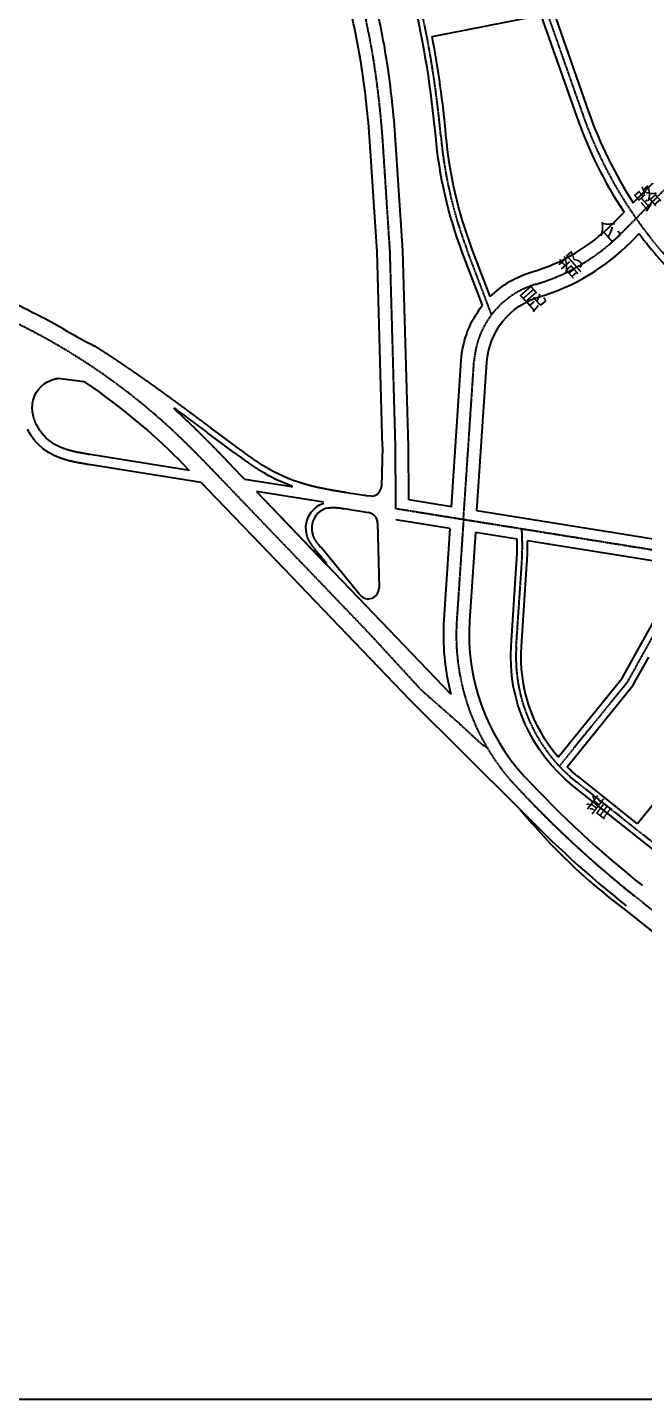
# Model space of a CAD drawing. Header units: millimetres. Extents: x 429861 to 37403537, y 4398138 to 8816131.
# Drawn here: x 432632 to 434063, y 4399003 to 4402187 of the extents above; entities that cross this region are included whole.
import ezdxf

# ---------------------------------------------------------------- set-up
doc = ezdxf.new("R2010")
doc.units = ezdxf.units.MM
doc.linetypes.add('CENTER', pattern=[2, 1.25, -0.25, 0.25, -0.25])
for name, color, linetype in [('zhix', 7, 'Continuous'), ('中心线', 55, 'CENTER'), ('路名', 21, 'Continuous'), ('路网', 253, 'Continuous')]:
    doc.layers.add(name, color=color, linetype=linetype)
doc.styles.add('HZ', font='rs.shx', dxfattribs={"width": 0.8, "bigfont": 'hztxt.shx'})

msp = doc.modelspace()

# ---------------------------------------------------------------- linework, layer by layer
at = {"layer": 'zhix', "flags": 128}
msp.add_lwpolyline([(434017.4, 4400141.1), (434600.9, 4399677.4)], dxfattribs=at)
at = {"layer": 'zhix'}
msp.add_arc((434849.9, 4401250.8), 1387.2, 219.2945, 233.1209, dxfattribs=at)
at = {"layer": '中心线'}
for p, q in [((433556.5, 4403024.6), (433921.2, 4401986)), ((433474.1, 4401667.5), (433458, 4401912.7)), ((434012, 4401709.7), (434175.4, 4401874.6)), ((433486.8, 4401213.7), (433474.1, 4401667.5)), ((433710, 4401520.3), (433653.2, 4401669.8)), ((433710, 4401520.3), (433653.2, 4401669.8)), ((433644.7, 4401044.5), (433669.3, 4401412.2)), ((432983, 4401238.6), (432983.8, 4401237.9)), ((432983.8, 4401237.9), (432984.5, 4401237.2)), ((432984.5, 4401237.2), (432985.2, 4401236.5)), ((432985.2, 4401236.5), (432985.9, 4401235.8)), ((432985.9, 4401235.8), (432986.7, 4401235.2)), ((432986.7, 4401235.2), (432987.4, 4401234.5)), ((432987.4, 4401234.5), (432988.1, 4401233.8)), ((432988.1, 4401233.8), (432988.8, 4401233.1)), ((432988.8, 4401233.1), (432989.5, 4401232.4)), ((432989.5, 4401232.4), (432990.3, 4401231.7)), ((432990.3, 4401231.7), (432991, 4401231)), ((432991, 4401231), (432991.7, 4401230.3)), ((432991.7, 4401230.3), (432992.4, 4401229.6)), ((432992.4, 4401229.6), (432993.1, 4401228.9)), ((432993.1, 4401228.9), (432993.9, 4401228.2)), ((432993.9, 4401228.2), (432994.6, 4401227.5)), ((432994.6, 4401227.5), (432995.3, 4401226.8)), ((432995.3, 4401226.8), (432996, 4401226.1)), ((432996, 4401226.1), (432996.7, 4401225.4)), ((432996.7, 4401225.4), (432997.4, 4401224.7)), ((432997.4, 4401224.7), (432998.2, 4401224)), ((432998.2, 4401224), (432998.9, 4401223.3)), ((432998.9, 4401223.3), (432999.6, 4401222.6)), ((432999.6, 4401222.6), (433000.3, 4401221.9)), ((433000.3, 4401221.9), (433001, 4401221.2)), ((433001, 4401221.2), (433001.7, 4401220.5)), ((433001.7, 4401220.5), (433002.4, 4401219.8)), ((433002.4, 4401219.8), (433003.1, 4401219.1)), ((433003.1, 4401219.1), (433003.9, 4401218.4)), ((433003.9, 4401218.4), (433004.6, 4401217.7)), ((433004.6, 4401217.7), (433005.3, 4401217)), ((433005.3, 4401217), (433006, 4401216.3)), ((433006, 4401216.3), (433006.7, 4401215.6)), ((433006.7, 4401215.6), (433007.4, 4401214.9)), ((433007.4, 4401214.9), (433008.1, 4401214.2)), ((433008.1, 4401214.2), (433008.8, 4401213.5)), ((433008.8, 4401213.5), (433009.5, 4401212.8)), ((433009.5, 4401212.8), (433010.3, 4401212.1)), ((433010.3, 4401212.1), (433011, 4401211.4)), ((433011, 4401211.4), (433011.7, 4401210.7)), ((433011.7, 4401210.7), (433012.4, 4401210)), ((433012.4, 4401210), (433013.1, 4401209.3)), ((433487.6, 4401069.7), (433486.8, 4401213.7)), ((433013.1, 4401209.3), (433013.8, 4401208.6)), ((433013.8, 4401208.6), (433014.5, 4401207.9)), ((433014.5, 4401207.9), (433015.2, 4401207.2)), ((433015.2, 4401207.2), (433015.9, 4401206.4)), ((433015.9, 4401206.4), (433016.6, 4401205.7)), ((433016.6, 4401205.7), (433017.3, 4401205)), ((433017.3, 4401205), (433018, 4401204.3)), ((433018, 4401204.3), (433018.7, 4401203.6)), ((433018.7, 4401203.6), (433019.5, 4401202.9)), ((433019.5, 4401202.9), (433020.2, 4401202.2)), ((433020.2, 4401202.2), (433020.9, 4401201.5)), ((433020.9, 4401201.5), (433021.6, 4401200.8)), ((433021.6, 4401200.8), (433022.3, 4401200.1)), ((433022.3, 4401200.1), (433023, 4401199.4)), ((433023, 4401199.4), (433023.7, 4401198.6)), ((433023.7, 4401198.6), (433024.4, 4401197.9)), ((433024.4, 4401197.9), (433025.1, 4401197.2)), ((433025.1, 4401197.2), (433025.8, 4401196.5)), ((433025.8, 4401196.5), (433026.5, 4401195.8)), ((433026.5, 4401195.8), (433027.2, 4401195.1)), ((433027.2, 4401195.1), (433027.9, 4401194.4)), ((433027.9, 4401194.4), (433028.6, 4401193.7)), ((433028.6, 4401193.7), (433029.3, 4401193)), ((433029.3, 4401193), (433030, 4401192.2)), ((433030, 4401192.2), (433030.7, 4401191.5)), ((433030.7, 4401191.5), (433031.4, 4401190.8)), ((433031.4, 4401190.8), (433032.1, 4401190.1)), ((433032.1, 4401190.1), (433032.8, 4401189.4)), ((433032.8, 4401189.4), (433033.5, 4401188.7)), ((433033.5, 4401188.7), (433034.2, 4401188)), ((433034.2, 4401188), (433034.9, 4401187.2)), ((433034.9, 4401187.2), (433035.6, 4401186.5)), ((433035.6, 4401186.5), (433036.3, 4401185.8)), ((433036.3, 4401185.8), (433037, 4401185.1)), ((433037, 4401185.1), (433037.7, 4401184.4)), ((433037.7, 4401184.4), (433038.4, 4401183.7)), ((433038.4, 4401183.7), (433039.1, 4401183)), ((433039.1, 4401183), (433039.8, 4401182.2)), ((433039.8, 4401182.2), (433040.5, 4401181.5)), ((433040.5, 4401181.5), (433041.2, 4401180.8)), ((433041.2, 4401180.8), (433041.9, 4401180.1)), ((433041.9, 4401180.1), (433042.6, 4401179.4)), ((433042.6, 4401179.4), (433043.3, 4401178.7)), ((433043.3, 4401178.7), (433044, 4401177.9)), ((433044, 4401177.9), (433044.7, 4401177.2)), ((433044.7, 4401177.2), (433045.4, 4401176.5)), ((433045.4, 4401176.5), (433046.1, 4401175.8)), ((433046.1, 4401175.8), (433046.8, 4401175.1)), ((433046.8, 4401175.1), (433047.5, 4401174.3)), ((433047.5, 4401174.3), (433048.2, 4401173.6)), ((433048.2, 4401173.6), (433048.9, 4401172.9)), ((433048.9, 4401172.9), (433049.5, 4401172.2)), ((433049.5, 4401172.2), (433050.2, 4401171.5)), ((433050.2, 4401171.5), (433050.9, 4401170.8)), ((433050.9, 4401170.8), (433051.6, 4401170)), ((433051.6, 4401170), (433052.3, 4401169.3)), ((433052.3, 4401169.3), (433053, 4401168.6)), ((433053, 4401168.6), (433053.7, 4401167.9)), ((433053.7, 4401167.9), (433054.4, 4401167.2)), ((433054.4, 4401167.2), (433055.1, 4401166.4)), ((433055.1, 4401166.4), (433055.8, 4401165.7)), ((433055.8, 4401165.7), (433056.5, 4401165)), ((433056.5, 4401165), (433057.2, 4401164.3)), ((433057.2, 4401164.3), (433057.9, 4401163.6)), ((433057.9, 4401163.6), (433058.6, 4401162.8)), ((433058.6, 4401162.8), (433059.3, 4401162.1)), ((433059.3, 4401162.1), (433060, 4401161.4)), ((433060, 4401161.4), (433060.7, 4401160.7)), ((433060.7, 4401160.7), (433061.4, 4401160)), ((433061.4, 4401160), (433062, 4401159.2)), ((433062, 4401159.2), (433062.7, 4401158.5)), ((433062.7, 4401158.5), (433063.4, 4401157.8)), ((433063.4, 4401157.8), (433064.1, 4401157.1)), ((433064.1, 4401157.1), (433064.8, 4401156.4)), ((433064.8, 4401156.4), (433065.5, 4401155.6)), ((433065.5, 4401155.6), (433066.2, 4401154.9)), ((433066.2, 4401154.9), (433066.9, 4401154.2)), ((433066.9, 4401154.2), (433067.6, 4401153.5)), ((433067.6, 4401153.5), (433068.3, 4401152.8)), ((433068.3, 4401152.8), (433069, 4401152)), ((433069, 4401152), (433069.7, 4401151.3)), ((433069.7, 4401151.3), (433070.4, 4401150.6)), ((433070.4, 4401150.6), (433071.1, 4401149.9)), ((433071.1, 4401149.9), (433071.8, 4401149.2)), ((433071.8, 4401149.2), (433072.4, 4401148.4)), ((433072.4, 4401148.4), (433073.1, 4401147.7)), ((433073.1, 4401147.7), (433073.8, 4401147)), ((433073.8, 4401147), (433074.5, 4401146.3)), ((433074.5, 4401146.3), (433075.2, 4401145.5)), ((433075.2, 4401145.5), (433075.9, 4401144.8)), ((433075.9, 4401144.8), (433076.6, 4401144.1)), ((433076.6, 4401144.1), (433077.3, 4401143.4)), ((433077.3, 4401143.4), (433078, 4401142.7)), ((433078, 4401142.7), (433200.2, 4401015.4)), ((434774.3, 4400863.2), (433487.6, 4401069.7)), ((433644.7, 4401044.5), (433629, 4400810.8)), ((433200.2, 4401015.4), (433416.3, 4400790.4)), ((433767.3, 4400751.1), (433780.2, 4400942.6)), ((434025.9, 4400667.9), (434122.7, 4400841.8)), ((433416.3, 4400790.4), (433546.5, 4400649.4)), ((433546.5, 4400649.4), (433631.4, 4400574.8)), ((433867.3, 4400472.5), (434025.9, 4400667.9)), ((433631.4, 4400574.8), (433684.2, 4400525.9)), ((433684.2, 4400525.9), (433700, 4400514.6)), ((434726.1, 4399786.4), (433906.6, 4400436.4)), ((434041.6, 4400171.7), (435512.7, 4399002.6)), ((449356.1, 4399002.6), (429861.3, 4399002.6))]:
    msp.add_line(p, q, dxfattribs=at)
for centre, radius, start, end in [((431259.5, 4401724.9), 2342, 5.1491, 21.0417), ((431259.5, 4401724.9), 2342, 5.1491, 21.0417), ((431834.6, 4401855.1), 1621.7, 8.3625, 13.2799), ((431225.1, 4401765.5), 2237.8, 3.7718, 8.3625), ((434864.7, 4402317.3), 1000, 199.3491, 225.2488), ((434588, 4402024.9), 1000, 185.1491, 200.7975), ((434588, 4402024.9), 1000, 185.1491, 200.7975), ((433681, 4402037.8), 466, 286.3843, 315.2488), ((431949, 4400152), 1500, 46.4205, 93.544), ((433868.9, 4401398.8), 200, 106.3843, 176.1663), ((433181.5, 4400982.8), 600, 356.1663, 3.8222), ((434139.9, 4400776.5), 512, 176.1663, 222.8625), ((434136.5, 4400726.3), 370, 176.1663, 231.5797), ((435597.1, 4402128.9), 2500, 222.8625, 231.5247), ((435597.1, 4402128.9), 2500, 223.8422, 231.5247)]:
    msp.add_arc(centre, radius, start, end, dxfattribs=at)
at = {"layer": '路名'}
for points in [[(433172.1, 4400988.4), (433263.7, 4400893)], [(433263.7, 4400893), (433519.8, 4400626.3), (433776.3, 4400372.2)]]:
    msp.add_lwpolyline(points, dxfattribs=at)
at = {"layer": '路网', "ltscale": 50}
for p, q in [((433824.7, 4402215.6), (433907, 4401981)), ((433853.5, 4402224), (433935.3, 4401991)), ((433456.8, 4401213.2), (433454.2, 4401121.5)), ((433430.5, 4401099.2), (433418.3, 4401100.2)), ((433329.3, 4401071.5), (433330.2, 4401071.6)), ((433330.2, 4401071.6), (433331, 4401071.8)), ((433331, 4401071.8), (433331.9, 4401072)), ((433331.9, 4401072), (433332.7, 4401072.1)), ((433332.7, 4401072.1), (433333.6, 4401072.2)), ((433333.6, 4401072.2), (433334.5, 4401072.3)), ((433334.5, 4401072.3), (433335.4, 4401072.4)), ((433335.4, 4401072.4), (433336.2, 4401072.5)), ((433336.2, 4401072.5), (433337.1, 4401072.6)), ((433337.1, 4401072.6), (433338, 4401072.6)), ((433338, 4401072.6), (433338.9, 4401072.7)), ((433338.9, 4401072.7), (433339.8, 4401072.7)), ((433339.8, 4401072.7), (433340.7, 4401072.8)), ((433340.7, 4401072.8), (433341.6, 4401072.8)), ((433341.6, 4401072.8), (433342.5, 4401072.8)), ((433342.5, 4401072.8), (433343.5, 4401072.8)), ((433343.5, 4401072.8), (433344.4, 4401072.7)), ((433344.4, 4401072.7), (433345.3, 4401072.7)), ((433345.3, 4401072.7), (433346.2, 4401072.7)), ((433346.2, 4401072.7), (433347.1, 4401072.6)), ((433347.1, 4401072.6), (433348.1, 4401072.6)), ((433348.1, 4401072.6), (433349, 4401072.5)), ((433349, 4401072.5), (433349.9, 4401072.4)), ((433349.9, 4401072.4), (433350.9, 4401072.3)), ((433350.9, 4401072.3), (433351.8, 4401072.2)), ((433351.8, 4401072.2), (433352.8, 4401072.2)), ((433352.8, 4401072.2), (433353.7, 4401072)), ((433353.7, 4401072), (433354.6, 4401071.9)), ((433354.6, 4401071.9), (433355.6, 4401071.8)), ((433355.6, 4401071.8), (433356.5, 4401071.7)), ((433356.5, 4401071.7), (433357.5, 4401071.6)), ((433357.5, 4401071.6), (433358.5, 4401071.4)), ((433358.5, 4401071.4), (433359.4, 4401071.3)), ((433359.4, 4401071.3), (433360.4, 4401071.2)), ((433360.4, 4401071.2), (433361.3, 4401071)), ((433361.3, 4401071), (433362.3, 4401070.9)), ((433362.3, 4401070.9), (433363.3, 4401070.7)), ((433363.3, 4401070.7), (433364.3, 4401070.6)), ((433364.3, 4401070.6), (433365.2, 4401070.4)), ((433365.2, 4401070.4), (433366.2, 4401070.3)), ((433366.2, 4401070.3), (433367.2, 4401070.1)), ((433367.2, 4401070.1), (433424.2, 4401061)), ((433445.2, 4401036.8), (433448.5, 4400886.2)), ((433294.9, 4401009.1), (433294.6, 4401010)), ((433295.2, 4401008.3), (433294.9, 4401009.1)), ((433295.5, 4401007.5), (433295.2, 4401008.3)), ((433295.8, 4401006.7), (433295.5, 4401007.5)), ((433296.2, 4401005.9), (433295.8, 4401006.7)), ((433296.5, 4401005.1), (433296.2, 4401005.9)), ((433296.9, 4401004.3), (433296.5, 4401005.1)), ((433297.3, 4401003.5), (433296.9, 4401004.3)), ((433297.7, 4401002.7), (433297.3, 4401003.5)), ((433298.1, 4401001.9), (433297.7, 4401002.7)), ((433298.5, 4401001.1), (433298.1, 4401001.9)), ((433299, 4401000.3), (433298.5, 4401001.1)), ((433299.4, 4400999.5), (433299, 4401000.3)), ((433299.9, 4400998.7), (433299.4, 4400999.5)), ((433300.3, 4400997.9), (433299.9, 4400998.7)), ((433300.8, 4400997.2), (433300.3, 4400997.9)), ((433301.3, 4400996.4), (433300.8, 4400997.2)), ((433301.8, 4400995.6), (433301.3, 4400996.4)), ((433302.3, 4400994.8), (433301.8, 4400995.6)), ((433302.8, 4400994.1), (433302.3, 4400994.8)), ((433303.4, 4400993.3), (433302.8, 4400994.1)), ((433303.9, 4400992.5), (433303.4, 4400993.3)), ((433304.4, 4400991.8), (433303.9, 4400992.5)), ((433305, 4400991), (433304.4, 4400991.8)), ((433305.6, 4400990.2), (433305, 4400991)), ((433306.1, 4400989.5), (433305.6, 4400990.2)), ((433306.7, 4400988.7), (433306.1, 4400989.5)), ((433307.3, 4400987.9), (433306.7, 4400988.7)), ((433307.9, 4400987.2), (433307.3, 4400987.9)), ((433308.5, 4400986.4), (433307.9, 4400987.2)), ((433309.1, 4400985.7), (433308.5, 4400986.4)), ((433309.7, 4400984.9), (433309.1, 4400985.7)), ((433310.3, 4400984.1), (433309.7, 4400984.9)), ((433310.9, 4400983.4), (433310.3, 4400984.1)), ((433311.5, 4400982.6), (433310.9, 4400983.4)), ((433312.1, 4400981.9), (433311.5, 4400982.6)), ((433312.8, 4400981.1), (433312.1, 4400981.9)), ((433313.4, 4400980.3), (433312.8, 4400981.1)), ((433314, 4400979.6), (433313.4, 4400980.3)), ((433314.7, 4400978.8), (433314, 4400979.6)), ((433404.2, 4400869.8), (433314.7, 4400978.8))]:
    msp.add_line(p, q, dxfattribs=at)
at = {"layer": '路网', "ltscale": 50, "flags": 128}
for points in [[(433456.8, 4401213.2), (433444.2, 4401666.1), (433428, 4401910.8, 0.020034), (433409.4, 4402086.6, 0.021357), (433383.9, 4402220.1, 0.039043), (433285.3, 4402487), (432829.9, 4403483.2), (432637.2, 4403967.9)], [(433418.3, 4401100.2, -0.03982), (433414.3, 4401100.5), (433373.1, 4401107.1), (433372.1, 4401107.3), (433371.1, 4401107.5), (433370.1, 4401107.6), (433369.2, 4401107.8), (433368.2, 4401107.9), (433367.2, 4401108.1), (433366.2, 4401108.2), (433365.2, 4401108.4), (433364.2, 4401108.6), (433363.2, 4401108.7), (433362.3, 4401108.9), (433361.3, 4401109), (433360.3, 4401109.2), (433359.3, 4401109.4), (433358.3, 4401109.5), (433357.3, 4401109.7), (433356.3, 4401109.8), (433355.4, 4401110), (433354.4, 4401110.2), (433353.4, 4401110.3), (433352.4, 4401110.5), (433351.4, 4401110.7), (433350.5, 4401110.8), (433349.5, 4401111), (433348.5, 4401111.2), (433347.5, 4401111.3), (433346.5, 4401111.5), (433345.5, 4401111.7), (433344.6, 4401111.8), (433343.6, 4401112), (433342.6, 4401112.2), (433341.6, 4401112.3), (433340.6, 4401112.5), (433339.7, 4401112.7), (433338.7, 4401112.8), (433337.7, 4401113), (433336.7, 4401113.2), (433335.8, 4401113.4), (433334.8, 4401113.5), (433333.8, 4401113.7), (433332.8, 4401113.9), (433331.9, 4401114.1), (433330.9, 4401114.3), (433329.9, 4401114.4), (433328.9, 4401114.6), (433328, 4401114.8), (433327, 4401115), (433326, 4401115.2), (433325, 4401115.4), (433324.1, 4401115.5), (433323.1, 4401115.7), (433322.1, 4401115.9), (433321.1, 4401116.1), (433320.2, 4401116.3), (433319.2, 4401116.5), (433318.2, 4401116.7), (433317.3, 4401116.9), (433316.3, 4401117.1), (433315.3, 4401117.3), (433314.3, 4401117.5), (433313.4, 4401117.7), (433312.4, 4401117.9), (433311.4, 4401118.1), (433310.5, 4401118.3), (433309.5, 4401118.5), (433308.5, 4401118.7), (433307.6, 4401118.9), (433306.6, 4401119.1), (433305.7, 4401119.3), (433304.7, 4401119.6), (433303.7, 4401119.8), (433302.8, 4401120), (433301.8, 4401120.2), (433300.8, 4401120.4), (433299.9, 4401120.7), (433298.9, 4401120.9), (433298, 4401121.1), (433297, 4401121.3), (433296, 4401121.6), (433295.1, 4401121.8), (433294.1, 4401122), (433293.2, 4401122.3), (433292.2, 4401122.5), (433291.3, 4401122.7), (433290.3, 4401123), (433289.3, 4401123.2), (433288.4, 4401123.5), (433287.4, 4401123.7), (433286.5, 4401124), (433285.5, 4401124.2), (433284.6, 4401124.5), (433283.6, 4401124.7), (433282.7, 4401125), (433281.7, 4401125.2), (433280.8, 4401125.5), (433279.8, 4401125.8), (433278.9, 4401126), (433278, 4401126.3), (433277, 4401126.6), (433276.1, 4401126.8), (433275.1, 4401127.1), (433274.2, 4401127.4), (433273.3, 4401127.7, -0.064706), (433180.8, 4401168.8), (433180, 4401169.3), (433179.2, 4401169.8), (433178.3, 4401170.3), (433177.5, 4401170.8), (433176.7, 4401171.3), (433175.8, 4401171.9), (433175, 4401172.4), (433174.2, 4401172.9), (433173.3, 4401173.4), (433172.5, 4401174), (433171.7, 4401174.5), (433170.8, 4401175), (433170, 4401175.6), (433169.2, 4401176.1), (433168.4, 4401176.7), (433167.6, 4401177.2), (433166.7, 4401177.7), (433165.9, 4401178.3), (433165.1, 4401178.8), (433164.3, 4401179.4), (433163.4, 4401179.9), (433162.6, 4401180.5), (433161.8, 4401181), (433161, 4401181.6), (433160.2, 4401182.2), (433159.4, 4401182.7), (433158.6, 4401183.3), (433157.7, 4401183.8), (433156.9, 4401184.4), (433156.1, 4401185), (433155.3, 4401185.5), (433154.5, 4401186.1), (433153.7, 4401186.7), (433152.9, 4401187.2), (433152.1, 4401187.8), (433151.3, 4401188.4), (433150.4, 4401188.9), (433149.6, 4401189.5), (433148.8, 4401190.1), (433148, 4401190.7), (433147.2, 4401191.2), (433146.4, 4401191.8), (433145.6, 4401192.4), (433144.8, 4401193), (433144, 4401193.6), (433143.2, 4401194.1), (433142.4, 4401194.7), (433141.6, 4401195.3), (433140.8, 4401195.9), (433140, 4401196.5), (433139.2, 4401197.1), (433138.4, 4401197.6), (433137.6, 4401198.2), (433136.8, 4401198.8), (433136, 4401199.4), (433135.2, 4401200), (433134.3, 4401200.6), (433133.5, 4401201.2), (433132.7, 4401201.8), (433131.9, 4401202.4), (433131.1, 4401203), (433130.3, 4401203.5), (433129.5, 4401204.1), (433128.7, 4401204.7), (433127.9, 4401205.3), (433127.1, 4401205.9), (433126.3, 4401206.5), (433125.5, 4401207.1), (433124.7, 4401207.7), (433123.9, 4401208.3), (433123.1, 4401208.9), (433122.3, 4401209.5), (433121.5, 4401210.1), (433058.2, 4401257.1), (433057.4, 4401257.7), (433056.6, 4401258.3), (433055.8, 4401258.9), (433055, 4401259.5), (433054.2, 4401260.1), (433053.4, 4401260.7), (433052.6, 4401261.3), (433051.8, 4401261.9), (433051, 4401262.5), (433050.2, 4401263), (433049.4, 4401263.6), (433048.6, 4401264.2), (433047.8, 4401264.8), (433047, 4401265.4), (433046.2, 4401266), (433045.4, 4401266.6), (433044.6, 4401267.2), (433043.8, 4401267.8), (433043, 4401268.4), (433042.2, 4401269), (433041.4, 4401269.6), (433040.6, 4401270.2), (433039.8, 4401270.8), (433039, 4401271.4), (433038.2, 4401272), (433037.4, 4401272.6), (433036.6, 4401273.2), (433035.8, 4401273.8), (433035, 4401274.4), (433034.2, 4401275), (433033.4, 4401275.6), (433032.5, 4401276.2), (433031.7, 4401276.8), (433030.9, 4401277.4), (433030.1, 4401278), (433029.3, 4401278.5), (433028.5, 4401279.1), (433027.7, 4401279.7), (433026.9, 4401280.3), (433026.1, 4401280.9), (433025.3, 4401281.5), (433024.5, 4401282.1), (433023.7, 4401282.7), (433022.9, 4401283.3), (433022.1, 4401283.9), (433021.3, 4401284.5), (433020.5, 4401285.1), (433019.7, 4401285.7), (433018.9, 4401286.3), (433018.1, 4401286.9), (433017.3, 4401287.5), (433016.5, 4401288.1), (433015.7, 4401288.7), (433014.9, 4401289.3), (433014.1, 4401289.9), (433013.3, 4401290.5), (433012.4, 4401291), (433011.6, 4401291.6), (433010.8, 4401292.2), (433010, 4401292.8), (433009.2, 4401293.4), (433008.4, 4401294), (433007.6, 4401294.6), (433006.8, 4401295.2), (433006, 4401295.8), (433005.2, 4401296.4), (433004.4, 4401297), (433003.6, 4401297.6), (433002.8, 4401298.2), (433002, 4401298.8), (433001.2, 4401299.4), (433000.4, 4401300), (432999.6, 4401300.6), (432998.8, 4401301.2), (432998, 4401301.7), (432997.1, 4401302.3), (432996.3, 4401302.9), (432995.5, 4401303.5), (432994.7, 4401304.1), (432993.9, 4401304.7), (432993.1, 4401305.3), (432992.3, 4401305.9), (432991.5, 4401306.5), (432990.7, 4401307.1), (432989.9, 4401307.7), (432989.1, 4401308.3), (432988.3, 4401308.9), (432987.5, 4401309.5), (432986.7, 4401310), (432985.9, 4401310.6), (432985.1, 4401311.2), (432984.2, 4401311.8), (432983.4, 4401312.4), (432982.6, 4401313), (432981.8, 4401313.6), (432981, 4401314.2), (432980.2, 4401314.8), (432979.4, 4401315.4), (432978.6, 4401316), (432977.8, 4401316.6), (432977, 4401317.1), (432976.2, 4401317.7), (432975.4, 4401318.3), (432974.6, 4401318.9), (432973.7, 4401319.5), (432972.9, 4401320.1), (432972.1, 4401320.7), (432971.3, 4401321.3), (432970.5, 4401321.9), (432969.7, 4401322.5), (432968.9, 4401323.1), (432968.1, 4401323.6), (432967.3, 4401324.2), (432966.5, 4401324.8), (432965.7, 4401325.4), (432964.8, 4401326), (432964, 4401326.6), (432963.2, 4401327.2), (432962.4, 4401327.8), (432961.6, 4401328.4), (432960.8, 4401328.9), (432960, 4401329.5), (432959.2, 4401330.1), (432958.4, 4401330.7), (432957.6, 4401331.3), (432956.7, 4401331.9), (432955.9, 4401332.5), (432955.1, 4401333.1), (432954.3, 4401333.7), (432953.5, 4401334.2), (432952.7, 4401334.8), (432951.9, 4401335.4), (432951.1, 4401336), (432950.3, 4401336.6), (432949.5, 4401337.2), (432948.6, 4401337.8), (432947.8, 4401338.3), (432947, 4401338.9), (432946.2, 4401339.5), (432945.4, 4401340.1), (432944.6, 4401340.7), (432943.8, 4401341.3), (432943, 4401341.9), (432942.1, 4401342.5), (432941.3, 4401343), (432940.5, 4401343.6), (432939.7, 4401344.2), (432938.9, 4401344.8), (432938.1, 4401345.4), (432937.3, 4401346), (432936.5, 4401346.5), (432935.6, 4401347.1), (432934.8, 4401347.7), (432934, 4401348.3), (432933.2, 4401348.9), (432932.4, 4401349.5), (432931.6, 4401350), (432930.8, 4401350.6), (432929.9, 4401351.2), (432929.1, 4401351.8), (432928.3, 4401352.4), (432927.5, 4401353), (432926.7, 4401353.5), (432925.9, 4401354.1), (432925, 4401354.7), (432924.2, 4401355.3), (432923.4, 4401355.9), (432922.6, 4401356.5), (432921.8, 4401357), (432921, 4401357.6), (432920.2, 4401358.2), (432919.3, 4401358.8), (432918.5, 4401359.4), (432917.7, 4401359.9), (432916.9, 4401360.5), (432916.1, 4401361.1), (432915.3, 4401361.7), (432914.4, 4401362.3), (432913.6, 4401362.8), (432912.8, 4401363.4), (432912, 4401364), (432911.2, 4401364.6), (432910.3, 4401365.1), (432909.5, 4401365.7), (432908.7, 4401366.3), (432907.9, 4401366.9), (432907.1, 4401367.5), (432906.3, 4401368), (432905.4, 4401368.6), (432904.6, 4401369.2), (432903.8, 4401369.8), (432903, 4401370.3), (432902.2, 4401370.9), (432901.3, 4401371.5), (432900.5, 4401372.1), (432899.7, 4401372.6), (432898.9, 4401373.2), (432898.1, 4401373.8), (432897.2, 4401374.4), (432896.4, 4401374.9), (432895.6, 4401375.5), (432894.8, 4401376.1), (432894, 4401376.7), (432893.1, 4401377.2), (432892.3, 4401377.8), (432891.5, 4401378.4), (432890.7, 4401379), (432889.8, 4401379.5), (432889, 4401380.1), (432888.2, 4401380.7), (432887.4, 4401381.3), (432886.6, 4401381.8), (432885.7, 4401382.4), (432884.9, 4401383), (432884.1, 4401383.5), (432883.3, 4401384.1), (432882.4, 4401384.7), (432881.6, 4401385.3), (432880.8, 4401385.8), (432880, 4401386.4), (432879.1, 4401387), (432878.3, 4401387.5), (432877.5, 4401388.1), (432876.7, 4401388.7), (432875.8, 4401389.2), (432875, 4401389.8), (432874.2, 4401390.4), (432873.4, 4401390.9), (432872.5, 4401391.5), (432871.7, 4401392.1), (432870.9, 4401392.7), (432870.1, 4401393.2), (432869.2, 4401393.8), (432868.4, 4401394.4), (432867.6, 4401394.9), (432866.7, 4401395.5), (432865.9, 4401396), (432865.1, 4401396.6), (432864.3, 4401397.2), (432863.4, 4401397.7), (432862.6, 4401398.3), (432861.8, 4401398.9), (432860.9, 4401399.4), (432860.1, 4401400), (432859.3, 4401400.6), (432858.5, 4401401.1), (432857.6, 4401401.7), (432856.8, 4401402.3), (432856, 4401402.8), (432855.1, 4401403.4), (432854.3, 4401403.9), (432853.5, 4401404.5), (432852.6, 4401405.1), (432851.8, 4401405.6), (432851, 4401406.2), (432850.2, 4401406.7), (432849.3, 4401407.3), (432848.5, 4401407.9), (432847.7, 4401408.4), (432846.8, 4401409), (432846, 4401409.5), (432845.2, 4401410.1), (432844.3, 4401410.7), (432843.5, 4401411.2), (432842.7, 4401411.8), (432841.8, 4401412.3), (432841, 4401412.9), (432840.2, 4401413.4), (432839.3, 4401414), (432838.5, 4401414.6), (432837.7, 4401415.1), (432836.8, 4401415.7), (432836, 4401416.2), (432835.1, 4401416.8), (432834.3, 4401417.3), (432833.5, 4401417.9), (432832.6, 4401418.4), (432831.8, 4401419), (432831, 4401419.5), (432830.1, 4401420.1), (432829.3, 4401420.7), (432828.5, 4401421.2), (432827.6, 4401421.8), (432826.8, 4401422.3), (432825.9, 4401422.9), (432825.1, 4401423.4), (432824.3, 4401424), (432823.4, 4401424.5), (432822.6, 4401425.1), (432821.8, 4401425.6), (432820.9, 4401426.2), (432820.1, 4401426.7), (432819.2, 4401427.3), (432818.4, 4401427.8), (432817.6, 4401428.4), (432816.7, 4401428.9), (432815.9, 4401429.5), (432815, 4401430), (432814.2, 4401430.5), (432813.3, 4401431.1), (432812.5, 4401431.6), (432811.7, 4401432.2), (432810.8, 4401432.7), (432810, 4401433.3), (432809.1, 4401433.8), (432808.3, 4401434.4), (432807.5, 4401434.9), (432806.6, 4401435.4), (432805.8, 4401436), (432804.9, 4401436.5), (432804.1, 4401437.1), (432803.2, 4401437.6), (432802.4, 4401438.2), (432801.5, 4401438.7), (432800.7, 4401439.2), (432799.9, 4401439.8), (432799, 4401440.3), (432798.2, 4401440.9), (432797.3, 4401441.4), (432796.5, 4401441.9), (432795.6, 4401442.5), (432794.8, 4401443), (432793.9, 4401443.6), (432793.1, 4401444.1), (432792.2, 4401444.6), (432791.4, 4401445.2), (432790.5, 4401445.7), (432789.7, 4401446.2), (432788.8, 4401446.8), (432788, 4401447.3), (432788, 4401447.3)], [(432652.8, 4401264.9), (432652.4, 4401265.8), (432652, 4401266.6), (432651.6, 4401267.5), (432651.2, 4401268.3), (432650.8, 4401269.2), (432650.5, 4401270), (432650.1, 4401270.9), (432649.7, 4401271.8), (432649.4, 4401272.6), (432649.1, 4401273.5), (432648.7, 4401274.4), (432648.4, 4401275.2), (432648.1, 4401276.1), (432647.8, 4401277), (432647.5, 4401277.9), (432647.2, 4401278.7), (432646.9, 4401279.6), (432646.7, 4401280.5), (432646.4, 4401281.4), (432646.2, 4401282.3), (432645.9, 4401283.2), (432645.7, 4401284.1), (432645.5, 4401285), (432645.2, 4401285.9), (432645, 4401286.8), (432644.9, 4401287.7), (432644.7, 4401288.6), (432644.5, 4401289.5), (432644.3, 4401290.4), (432644.2, 4401291.3), (432644, 4401292.2), (432643.9, 4401293.1), (432643.8, 4401294), (432643.6, 4401294.9), (432643.5, 4401295.8), (432643.4, 4401296.7), (432643.4, 4401297.6), (432643.3, 4401298.6), (432643.2, 4401299.5), (432643.2, 4401300.4), (432643.1, 4401301.3), (432643.1, 4401302.2), (432643.1, 4401303.1), (432643.1, 4401304), (432643.1, 4401304.9), (432643.1, 4401305.8), (432643.1, 4401306.8), (432643.1, 4401307.7), (432643.2, 4401308.6), (432643.2, 4401309.5), (432643.3, 4401310.4), (432643.4, 4401311.3), (432643.5, 4401312.2), (432643.6, 4401313.1), (432643.7, 4401314), (432643.8, 4401314.9), (432643.9, 4401315.8), (432644.1, 4401316.7), (432644.2, 4401317.6), (432644.4, 4401318.4), (432644.6, 4401319.3), (432644.8, 4401320.2), (432645, 4401321.1), (432645.2, 4401321.9, -0.283493), (432695.9, 4401371.3), (432696.8, 4401371.5), (432697.7, 4401371.7), (432698.5, 4401371.9), (432699.4, 4401372), (432700.3, 4401372.2), (432701.2, 4401372.3), (432702.1, 4401372.4), (432703, 4401372.6), (432762.8, 4401365.4)], [(432973.1, 4401300.8, -0.008141), (433009.9, 4401266.9), (433010.7, 4401266.2), (433011.4, 4401265.5), (433012.1, 4401264.7), (433012.9, 4401264), (433013.6, 4401263.3), (433014.4, 4401262.6), (433015.1, 4401261.9), (433015.8, 4401261.2), (433016.6, 4401260.5), (433017.3, 4401259.8), (433018.1, 4401259.1), (433018.8, 4401258.4), (433019.5, 4401257.6), (433020.3, 4401256.9), (433021, 4401256.2), (433021.7, 4401255.5), (433022.5, 4401254.8), (433023.2, 4401254.1), (433023.9, 4401253.4), (433024.7, 4401252.7), (433025.4, 4401251.9), (433026.1, 4401251.2), (433026.9, 4401250.5), (433027.6, 4401249.8), (433028.3, 4401249.1), (433029, 4401248.4), (433029.8, 4401247.7), (433030.5, 4401246.9), (433031.2, 4401246.2), (433031.9, 4401245.5), (433032.7, 4401244.8), (433033.4, 4401244.1), (433034.1, 4401243.4), (433034.9, 4401242.6), (433035.6, 4401241.9), (433036.3, 4401241.2), (433037, 4401240.5), (433037.7, 4401239.8), (433038.5, 4401239), (433039.2, 4401238.3), (433039.9, 4401237.6), (433040.6, 4401236.9), (433041.4, 4401236.2), (433042.1, 4401235.5), (433042.8, 4401234.7), (433043.5, 4401234), (433044.2, 4401233.3), (433044.9, 4401232.6), (433045.7, 4401231.9), (433046.4, 4401231.1), (433047.1, 4401230.4), (433047.8, 4401229.7), (433048.5, 4401229), (433049.2, 4401228.3), (433050, 4401227.5), (433050.7, 4401226.8), (433051.4, 4401226.1), (433052.1, 4401225.4), (433052.8, 4401224.6), (433053.5, 4401223.9), (433054.2, 4401223.2), (433055, 4401222.5), (433055.7, 4401221.8), (433056.4, 4401221), (433057.1, 4401220.3), (433057.8, 4401219.6), (433058.5, 4401218.9), (433059.2, 4401218.1), (433059.9, 4401217.4), (433060.6, 4401216.7), (433061.4, 4401216), (433062.1, 4401215.3), (433062.8, 4401214.5), (433063.5, 4401213.8), (433064.2, 4401213.1), (433064.9, 4401212.4), (433065.6, 4401211.6), (433066.3, 4401210.9), (433067, 4401210.2), (433067.7, 4401209.5), (433068.4, 4401208.7), (433069.1, 4401208), (433069.8, 4401207.3), (433070.5, 4401206.6), (433071.2, 4401205.8), (433071.9, 4401205.1), (433072.6, 4401204.4), (433073.3, 4401203.7), (433074.1, 4401202.9), (433074.8, 4401202.2), (433075.5, 4401201.5), (433076.2, 4401200.8), (433076.9, 4401200.1), (433077.6, 4401199.3), (433078.3, 4401198.6), (433079, 4401197.9), (433079.7, 4401197.2), (433080.4, 4401196.4), (433081.1, 4401195.7), (433081.8, 4401195), (433082.5, 4401194.3), (433083.2, 4401193.5), (433083.9, 4401192.8), (433084.6, 4401192.1), (433085.3, 4401191.4), (433086, 4401190.6), (433086.7, 4401189.9), (433087.4, 4401189.2), (433088, 4401188.5), (433088.7, 4401187.7), (433089.4, 4401187), (433090.1, 4401186.3), (433090.8, 4401185.6), (433091.5, 4401184.8), (433092.2, 4401184.1), (433092.9, 4401183.4), (433093.6, 4401182.7), (433094.3, 4401182), (433095, 4401181.2), (433095.7, 4401180.5), (433096.4, 4401179.8), (433097.1, 4401179.1), (433097.8, 4401178.3), (433098.5, 4401177.6), (433099.2, 4401176.9), (433099.9, 4401176.2), (433100.6, 4401175.5), (433101.3, 4401174.7), (433102, 4401174), (433102.7, 4401173.3), (433103.3, 4401172.6), (433104, 4401171.8), (433104.7, 4401171.1), (433105.4, 4401170.4), (433106.1, 4401169.7), (433136.5, 4401138)], [(433246, 4401122.5, -0.04949), (433173.8, 4401157.2), (433172.9, 4401157.8), (433172.1, 4401158.3), (433171.2, 4401158.8), (433170.3, 4401159.4), (433169.5, 4401159.9), (433168.6, 4401160.4), (433167.8, 4401161), (433166.9, 4401161.5), (433166.1, 4401162.1), (433165.2, 4401162.6), (433164.4, 4401163.2), (433163.5, 4401163.7), (433162.7, 4401164.3), (433161.8, 4401164.8), (433161, 4401165.4), (433160.1, 4401165.9), (433159.3, 4401166.5), (433158.4, 4401167), (433157.6, 4401167.6), (433156.7, 4401168.2), (433155.9, 4401168.7), (433155.1, 4401169.3), (433154.2, 4401169.9), (433153.4, 4401170.4), (433152.6, 4401171), (433151.7, 4401171.6), (433150.9, 4401172.1), (433150.1, 4401172.7), (433149.2, 4401173.3), (433148.4, 4401173.9), (433147.6, 4401174.4), (433146.8, 4401175), (433145.9, 4401175.6), (433145.1, 4401176.2), (433144.3, 4401176.8), (433143.5, 4401177.3), (433142.6, 4401177.9), (433141.8, 4401178.5), (433141, 4401179.1), (433140.2, 4401179.7), (433139.4, 4401180.3), (433138.5, 4401180.8), (433137.7, 4401181.4), (433136.9, 4401182), (433136.1, 4401182.6), (433135.3, 4401183.2), (433134.5, 4401183.8), (433133.6, 4401184.4), (433132.8, 4401185), (433132, 4401185.6), (433131.2, 4401186.2), (433130.4, 4401186.7), (433129.6, 4401187.3), (433128.8, 4401187.9), (433128, 4401188.5), (433127.2, 4401189.1), (433126.4, 4401189.7), (433125.5, 4401190.3), (433124.7, 4401190.9), (433123.9, 4401191.5), (433123.1, 4401192.1), (433122.3, 4401192.7), (433121.5, 4401193.3), (433120.7, 4401193.9), (433119.9, 4401194.5), (433119.1, 4401195.1), (433118.3, 4401195.7), (433117.5, 4401196.3), (433116.7, 4401196.9), (433115.9, 4401197.5), (433115.1, 4401198.1), (433114.3, 4401198.7), (433113.5, 4401199.2), (433050.2, 4401246.2), (433049.4, 4401246.8), (433048.6, 4401247.4), (433047.8, 4401248), (433047, 4401248.6), (433046.2, 4401249.2), (433045.4, 4401249.8), (433044.6, 4401250.4), (433043.8, 4401251), (433043, 4401251.6), (433042.2, 4401252.2), (433041.4, 4401252.8), (433040.6, 4401253.4), (433039.8, 4401254), (433039, 4401254.6), (433038.2, 4401255.2), (433037.4, 4401255.8), (433036.5, 4401256.4), (433035.7, 4401257), (433034.9, 4401257.6), (433034.1, 4401258.2), (433033.3, 4401258.8), (433032.5, 4401259.4), (433031.7, 4401260), (433030.9, 4401260.6), (433030.1, 4401261.2), (433029.3, 4401261.7), (433028.5, 4401262.3), (433027.7, 4401262.9), (433026.9, 4401263.5), (433026.1, 4401264.1), (433025.3, 4401264.7), (433024.5, 4401265.3), (433023.7, 4401265.9), (433022.9, 4401266.5), (433022.1, 4401267.1), (433021.3, 4401267.7), (433020.5, 4401268.3), (433019.7, 4401268.9), (433018.9, 4401269.5), (433018.1, 4401270.1), (433017.3, 4401270.7), (433016.5, 4401271.3), (433015.7, 4401271.9), (433014.9, 4401272.5), (433014.1, 4401273.1), (433013.3, 4401273.7), (433012.5, 4401274.2), (433011.7, 4401274.8), (433010.9, 4401275.4), (433010, 4401276), (433009.2, 4401276.6), (433008.4, 4401277.2), (433007.6, 4401277.8), (433006.8, 4401278.4), (433006, 4401279), (433005.2, 4401279.6), (433004.4, 4401280.2), (433003.6, 4401280.8), (433002.8, 4401281.4), (433002, 4401282), (433001.2, 4401282.6), (433000.4, 4401283.2), (432999.6, 4401283.8), (432998.8, 4401284.4), (432998, 4401284.9), (432997.2, 4401285.5), (432996.4, 4401286.1), (432995.6, 4401286.7), (432994.8, 4401287.3), (432994, 4401287.9), (432993.2, 4401288.5), (432992.4, 4401289.1), (432991.6, 4401289.7), (432990.8, 4401290.3), (432989.9, 4401290.9), (432989.1, 4401291.5), (432988.3, 4401292.1), (432987.5, 4401292.7), (432986.7, 4401293.2), (432985.9, 4401293.8), (432985.1, 4401294.4), (432984.3, 4401295), (432983.5, 4401295.6), (432982.7, 4401296.2), (432981.9, 4401296.8), (432981.1, 4401297.4), (432980.3, 4401298), (432979.5, 4401298.6), (432978.7, 4401299.2), (432977.9, 4401299.8), (432977.1, 4401300.3), (432976.3, 4401300.9), (432975.5, 4401301.5), (432974.6, 4401302.1), (432974.3, 4401302.4)], [(433035.7, 4401130.4), (432773.8, 4401172.5), (432772.8, 4401172.6), (432771.8, 4401172.8), (432770.8, 4401172.9), (432769.8, 4401173.1), (432768.8, 4401173.3), (432767.9, 4401173.4), (432766.9, 4401173.6), (432765.9, 4401173.7), (432764.9, 4401173.9), (432763.9, 4401174.1), (432762.9, 4401174.2), (432761.9, 4401174.4), (432760.9, 4401174.6), (432759.9, 4401174.7), (432758.9, 4401174.9), (432757.9, 4401175.1), (432756.9, 4401175.3), (432755.9, 4401175.4), (432754.9, 4401175.6), (432753.9, 4401175.8), (432752.8, 4401176), (432751.8, 4401176.2), (432750.8, 4401176.3), (432749.8, 4401176.5), (432748.8, 4401176.7), (432747.8, 4401176.9), (432746.8, 4401177.1), (432745.8, 4401177.3), (432744.8, 4401177.5), (432743.8, 4401177.7), (432742.8, 4401177.9), (432741.7, 4401178.1), (432740.7, 4401178.3), (432739.7, 4401178.6), (432738.7, 4401178.8), (432737.7, 4401179), (432736.7, 4401179.2), (432735.7, 4401179.5), (432734.6, 4401179.7), (432733.6, 4401179.9), (432732.6, 4401180.2), (432731.6, 4401180.4), (432730.6, 4401180.7), (432729.6, 4401180.9), (432728.6, 4401181.2), (432727.5, 4401181.4), (432726.5, 4401181.7), (432725.5, 4401182), (432724.5, 4401182.2), (432723.5, 4401182.5), (432722.5, 4401182.8), (432721.5, 4401183.1), (432720.4, 4401183.4), (432719.4, 4401183.7), (432718.4, 4401184), (432717.4, 4401184.3), (432716.4, 4401184.6), (432715.4, 4401185), (432714.4, 4401185.3), (432713.4, 4401185.6), (432712.4, 4401186), (432711.3, 4401186.3), (432710.3, 4401186.7), (432709.3, 4401187), (432708.3, 4401187.4), (432707.3, 4401187.8), (432706.3, 4401188.1), (432705.3, 4401188.5), (432704.3, 4401188.9), (432703.3, 4401189.3), (432702.3, 4401189.7), (432701.3, 4401190.1), (432700.3, 4401190.5), (432699.3, 4401191), (432698.4, 4401191.4), (432697.4, 4401191.8), (432696.4, 4401192.3), (432695.4, 4401192.7), (432694.4, 4401193.2), (432693.4, 4401193.6), (432692.5, 4401194.1), (432691.5, 4401194.6), (432690.5, 4401195.1), (432689.6, 4401195.6), (432688.6, 4401196.1), (432687.6, 4401196.6), (432686.7, 4401197.1), (432685.7, 4401197.7), (432684.8, 4401198.2), (432683.8, 4401198.7), (432682.9, 4401199.3), (432682, 4401199.8, -0.143903), (432631.7, 4401254.6)], [(433008.4, 4401158.6), (432777.5, 4401195.7), (432776.5, 4401195.8), (432775.5, 4401196), (432774.6, 4401196.1), (432773.6, 4401196.3), (432772.6, 4401196.5), (432771.6, 4401196.6), (432770.6, 4401196.8), (432769.6, 4401196.9), (432768.7, 4401197.1), (432767.7, 4401197.3), (432766.7, 4401197.4), (432765.7, 4401197.6), (432764.8, 4401197.7), (432763.8, 4401197.9), (432762.8, 4401198.1), (432761.9, 4401198.2), (432760.9, 4401198.4), (432759.9, 4401198.6), (432759, 4401198.8), (432758, 4401198.9), (432757, 4401199.1), (432756.1, 4401199.3), (432755.1, 4401199.4), (432754.2, 4401199.6), (432753.2, 4401199.8), (432752.2, 4401200), (432751.3, 4401200.2), (432750.3, 4401200.4), (432749.4, 4401200.5), (432748.4, 4401200.7), (432747.5, 4401200.9), (432746.5, 4401201.1), (432745.6, 4401201.3), (432744.7, 4401201.5), (432743.7, 4401201.7), (432742.8, 4401201.9), (432741.8, 4401202.1), (432740.9, 4401202.4), (432740, 4401202.6), (432739, 4401202.8), (432738.1, 4401203), (432737.2, 4401203.2), (432736.2, 4401203.5), (432735.3, 4401203.7), (432734.4, 4401203.9), (432733.5, 4401204.2), (432732.6, 4401204.4), (432731.6, 4401204.7), (432730.7, 4401204.9), (432729.8, 4401205.2), (432728.9, 4401205.4), (432728, 4401205.7), (432727.1, 4401205.9), (432726.2, 4401206.2), (432725.3, 4401206.5), (432724.4, 4401206.8), (432723.5, 4401207), (432722.6, 4401207.3), (432721.7, 4401207.6), (432720.8, 4401207.9), (432719.9, 4401208.2), (432719, 4401208.5), (432718.2, 4401208.8), (432717.3, 4401209.1), (432716.4, 4401209.5), (432715.5, 4401209.8), (432714.7, 4401210.1), (432713.8, 4401210.4), (432712.9, 4401210.8), (432712.1, 4401211.1), (432711.2, 4401211.5), (432710.4, 4401211.8), (432709.5, 4401212.2), (432708.7, 4401212.5), (432707.8, 4401212.9), (432707, 4401213.3), (432706.1, 4401213.6), (432705.3, 4401214), (432704.5, 4401214.4), (432703.6, 4401214.8), (432702.8, 4401215.2), (432702, 4401215.6), (432701.2, 4401216), (432700.4, 4401216.4), (432699.6, 4401216.9), (432698.8, 4401217.3), (432698, 4401217.7), (432697.2, 4401218.2), (432696.4, 4401218.6), (432695.6, 4401219.1), (432694.8, 4401219.5), (432694, 4401220, -0.1438), (432652.8, 4401264.9)], [(433326.7, 4400942.9), (433304.2, 4400970.2), (433303.6, 4400971), (433302.9, 4400971.8), (433302.3, 4400972.5), (433301.7, 4400973.3), (433301, 4400974.1), (433300.4, 4400974.9), (433299.8, 4400975.7), (433299.1, 4400976.5), (433298.5, 4400977.3), (433297.8, 4400978.1), (433297.2, 4400978.9), (433296.6, 4400979.7), (433296, 4400980.5), (433295.3, 4400981.4), (433294.7, 4400982.2), (433294.1, 4400983), (433293.5, 4400983.9), (433292.9, 4400984.7), (433292.3, 4400985.6), (433291.7, 4400986.5), (433291.1, 4400987.4), (433290.5, 4400988.2), (433289.9, 4400989.1), (433289.4, 4400990), (433288.8, 4400990.9), (433288.2, 4400991.9), (433287.7, 4400992.8), (433287.2, 4400993.7), (433286.7, 4400994.7), (433286.2, 4400995.6), (433285.7, 4400996.6), (433285.2, 4400997.5), (433284.7, 4400998.5), (433284.2, 4400999.5), (433283.8, 4401000.5), (433283.4, 4401001.5), (433283, 4401002.5), (433282.6, 4401003.6), (433282.2, 4401004.6), (433281.8, 4401005.6, -0.413464), (433320, 4401082.9, -0.413464)]]:
    msp.add_lwpolyline(points, format="xyb", dxfattribs=at)
at = {"layer": '路网', "ltscale": 50}
for points in [[(433517.4, 4401090.3), (433516.8, 4401214.2), (433504.1, 4401669), (433487.9, 4401914.7, 0.020034), (433468.7, 4402095.3, 0.021558), (433442, 4402235.2, 0.039207), (433339.9, 4402512.1), (432885.1, 4403506.8), (432701.8, 4403967.9)], [(433688.9, 4401542), (433642, 4401665.5, -0.068385), (433580.1, 4401934, 0.069456), (433434.2, 4402561.5, 0.013536), (433385.7, 4402677.9), (432824.4, 4403930.1), (432809.4, 4403967.9)], [(433706.9, 4401562.1), (433664.4, 4401674.1, -0.068385), (433604, 4401936.2, 0.024664), (433571.8, 4402166)], [(434039.2, 4401779.9), (434154.1, 4401895.7, 0.055748), (434274.1, 4402047.3, 0.055748)], [(433706.9, 4401562.1, -0.124468), (433804, 4401619.5, 0.126615), (433990.7, 4401730.8), (434017.7, 4401758.1)], [(433676.1, 4401064.8), (433699.3, 4401410.2, -0.314253), (433820.9, 4401561.9, 0.126615), (434033.3, 4401688.6), (434052.7, 4401708.3)], [(433616.6, 4401074.3), (433639.4, 4401414.2, -0.152431), (433688.9, 4401542)], [(433613.3, 4401024.2), (433599.1, 4400812.8, 0.08095), (433615.6, 4400639.2, 0.08095)], [(433672.8, 4401014.7), (433659, 4400808.8, 0.206618), (433786.6, 4400448.7, 0.037814), (434060.3, 4400195.2)], [(434706, 4399787.1), (433899.1, 4400427, -0.246611), (433755.4, 4400751.9), (433768.2, 4400943.4, 0.023717), (433769.3, 4400999.2)], [(433864.8, 4400493.2, -0.196506), (433779.3, 4400750.3), (433792.2, 4400941.8, 0.021861), (433793.4, 4400995.3)], [(433864.8, 4400493.2), (434013.5, 4400676.3), (434109.6, 4400849.1, -0.060209), (434153.9, 4400910.3), (434175.9, 4400933.9)], [(434048.9, 4400338.9), (433914, 4400445.8, -0.026603), (433885.5, 4400471)], [(433776.3, 4400372.2, 0.032964), (434023, 4400148.2)]]:
    msp.add_lwpolyline(points, format="xyb", dxfattribs=at)
for points in [[(433571.8, 4402166), (433824.7, 4402215.6)], [(432762.8, 4401365.4), (432801.5, 4401338.5)], [(433616.6, 4401074.3), (433517.4, 4401090.3)], [(434210.6, 4400979), (433676.1, 4401064.8)], [(433613.3, 4401024.2), (433487.7, 4401044.4)], [(433769.3, 4400999.2), (433672.8, 4401014.7)], [(434175.9, 4400933.9), (433793.4, 4400995.3)], [(433885.5, 4400471), (434038.4, 4400659.4), (434074.9, 4400725.1)], [(434248.6, 4400585.3), (434048.9, 4400338.9)]]:
    msp.add_lwpolyline(points, dxfattribs=at)
at = {"layer": '路网'}
for points in [[(433035.7, 4401130.4), (433036, 4401130), (433036.7, 4401129.3), (433037.4, 4401128.6), (433038.1, 4401127.9), (433038.8, 4401127.2), (433039.5, 4401126.4), (433040.2, 4401125.7), (433040.9, 4401125), (433041.6, 4401124.3), (433042.2, 4401123.6), (433042.9, 4401122.9), (433043.6, 4401122.1), (433044.3, 4401121.4), (433045, 4401120.7), (433045.7, 4401120), (433046.4, 4401119.3), (433047.1, 4401118.5), (433047.8, 4401117.8), (433048.5, 4401117.1), (433049.2, 4401116.4), (433049.9, 4401115.6), (433172.1, 4400988.4)], [(433163.5, 4401109.9), (433615.6, 4400639.2)]]:
    msp.add_lwpolyline(points, dxfattribs=at)
at = {"layer": '路网', "ltscale": 50, "flags": 128}
for points in [[(433245.5, 4401120.5), (433136.5, 4401138)], [(433319.9, 4401084.8), (433163.5, 4401109.9)], [(433163.5, 4401109.9), (433325.2, 4400941.6)]]:
    msp.add_lwpolyline(points, dxfattribs=at)
at = {"layer": '路网', "ltscale": 50}
for centre, radius, start, end in [((434864.7, 4402317.3), 1015, 199.3491, 213.4348), ((434864.7, 4402317.3), 985, 199.3491, 213.0696), ((434864.7, 4402317.3), 1015, 216.8755, 225.2488), ((431949, 4400152), 1539, 59.8814, 64.6108), ((433566.2, 4402974.6), 1714.2, 240.4657, 242.9988), ((431949, 4400152), 1461, 43.5555, 54.3016), ((432973.7, 4401301.6), 1, 53.7565, 228.2865), ((433245.7, 4401121.5), 1, 260.9478, 69.8863), ((433420.8, 4401127.5), 34, 323.6766, 349.8089), ((433432, 4401119.2), 20, 265.5099, 323.6766), ((433339.6, 4401025.1), 47.5, 102.6014, 198.5418), ((433420.2, 4401036.3), 25, 1.2611, 80.8805), ((433325.6, 4400942.6), 1.1, 244.2444, 14.5873), ((433423.5, 4400885.7), 25, 219.4159, 1.2611)]:
    msp.add_arc(centre, radius, start, end, dxfattribs=at)

# ---------------------------------------------------------------- texts
at = {"layer": '路名', "style": 'HZ'}
for s, rotation, p in [('昆  都  仑  路', 41.3193, (433804.4, 4401520.2)), ('普', 52.5961, (433965.9, 4400340.7))]:
    msp.add_text(s, height=50, rotation=rotation, dxfattribs=at).set_placement(p)

doc.saveas('drawing.dxf')
